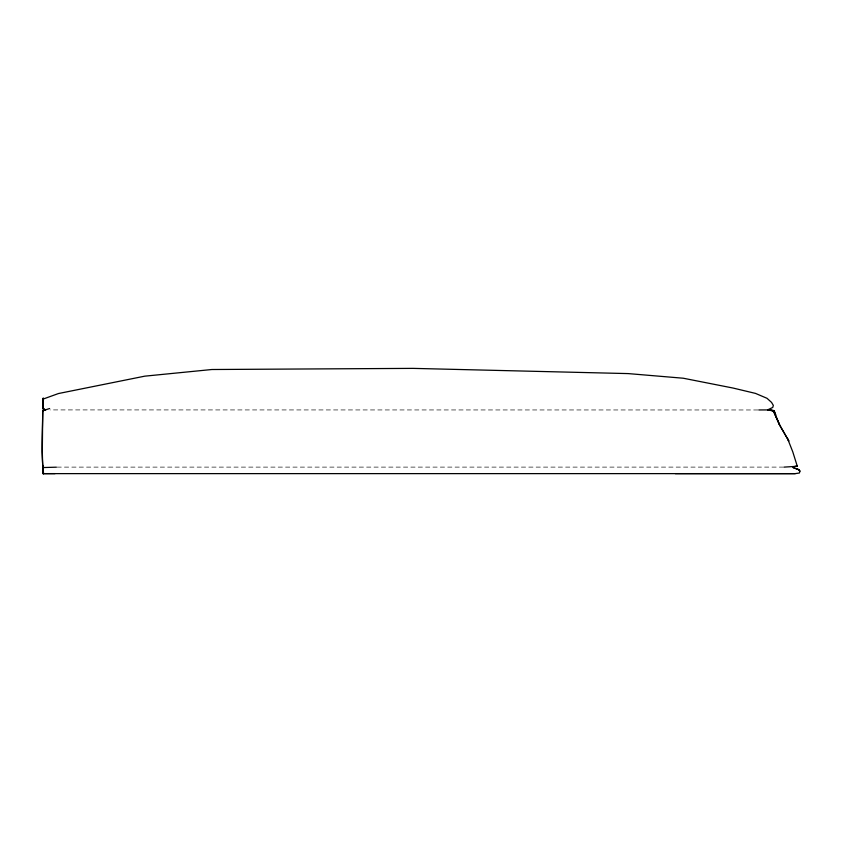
<?xml version="1.0" encoding="UTF-8"?>
<svg xmlns="http://www.w3.org/2000/svg" width="842" height="842" viewBox="0 0 842 842"><rect width="100%" height="100%" fill="white"/><g stroke="black" fill="none" stroke-linecap="round" stroke-linejoin="round"><path stroke-width="0.63" stroke-dasharray="4.21 3.16" d="M57.088 467.11L783.397 467.1M757.895 409.97L50.12 409.917"/><path stroke-width="1.26" d="M49.636 408.517L42.753 410.717L42.3 451.775L42.879 472.12L43.584 473.625C40.984 453.154 42.542 431.504 42.753 410.717L45.563 409.78L43.047 408.749L43.174 399.055L58.456 393.54L144.782 376.163L211.91 369.512L413.054 368.375L628.195 373.595L683.283 378.226L733.045 388.046L755.506 393.403L767.009 398.298L771.556 402.413L773.335 405.402L772.756 407.444L767.546 409.917L758.779 409.959M42.868 407.812C44.458 388.52 41.668 402.381 43.352 409.033L44.973 409.865M43.268 399.013L42.795 406.749L43.352 409.033M796.406 466.468L797.311 466.3L792.754 451.775L787.523 438.514M773.84 411.022L768.072 409.696L774.282 410.885L775.724 414.78L773.209 410.338L767.546 409.917L773.84 411.022L779.703 425.168L788.796 440.945M42.753 410.717L45.657 409.865L43.047 408.749M793.017 466.994L797.153 465.815M797.311 466.279L784.049 467.121M43.552 467.173L42.753 465.815L43.058 473.625L795.227 473.625L799.395 473.025L799.9 471.215L799.016 469.794L793.038 467.531L799.005 469.794L799.9 471.215L797.827 469.173M42.753 465.815L42.774 467.563L56.393 467.184M42.774 467.563L43.058 473.625L55.046 473.614M675.305 473.625L795.227 473.625M43.047 473.625L43.584 473.625M779.671 425.168L773.345 410.812L779.703 425.168L788.775 440.903"/></g></svg>
